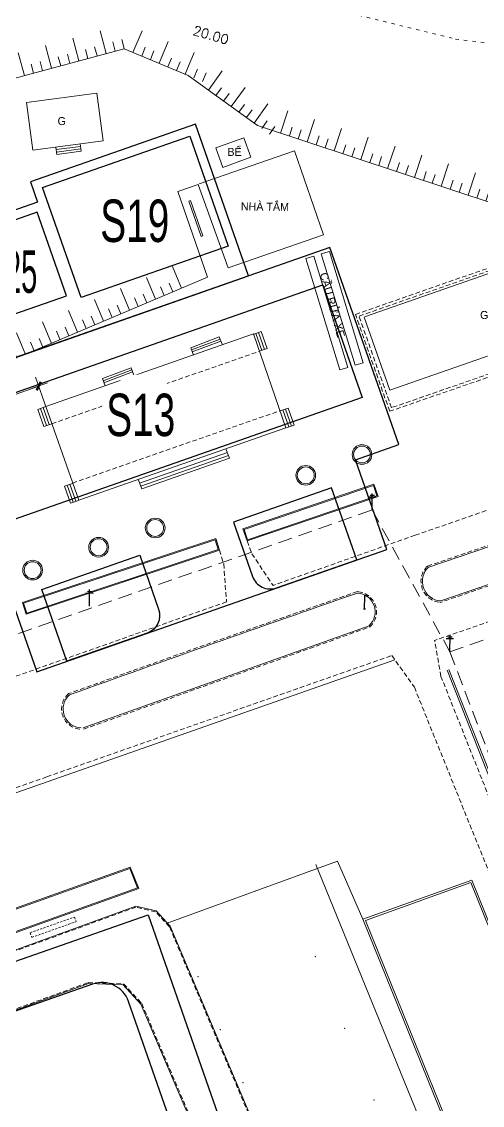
# Model space of a CAD drawing. Header units: inches. Extents: x 496359 to 501064, y 2374078 to 2377203.
# Drawn here: x 500396.5 to 500445.4, y 2376447.1 to 2376562.2 of the extents above; entities that cross this region are included whole.
import ezdxf
from ezdxf.enums import TextEntityAlignment as Align

# ---------------------------------------------------------------- set-up
doc = ezdxf.new("R2010")
doc.units = ezdxf.units.IN
doc.header["$MEASUREMENT"] = 0
doc.linetypes.add('ACAD_ISO03W100', pattern=[30, 12, -18])
doc.linetypes.add('DASHED', pattern=[0.75, 0.5, -0.25])
for name, color, linetype in [('cd', 7, 'Continuous'), ('chu', 6, 'Continuous'), ('MANH', 147, 'Continuous'), ('NOI', 2, 'Continuous'), ('tl', 8, 'Continuous')]:
    doc.layers.add(name, color=color, linetype=linetype)
for name, color, linetype, lineweight in [('EG Text2', 7, 'Continuous', 18), ('ISO', 252, 'Continuous', 20), ('LC Dim', 8, 'Continuous', 18), ('LC Net dam 1', 30, 'Continuous', 30), ('LC Net manh', 239, 'Continuous', 5), ('manh1', 67, 'Continuous', 13)]:
    doc.layers.add(name, color=color, linetype=linetype, lineweight=lineweight)
doc.styles.add('dien giai', font='', dxfattribs={"width": 0.8})
doc.styles.add('EG Hai', font='')
doc.styles.get("Standard").update_dxf_attribs({"font": 'vnsimli.shx', "height": 2})
doc.styles.add('style1', font='')
doc.styles.get('dien giai').set_extended_font_data('.VnArial NarrowH')
doc.styles.get('EG Hai').set_extended_font_data('.VnArial NarrowH')
doc.styles.get('style1').set_extended_font_data('.VnAvantH')
doc.dimstyles.new('DIM300', dxfattribs={"dimscale": 0.5, "dimtxt": 2, "dimasz": 0.006999999999999999, "dimexe": 1, "dimexo": 0, "dimgap": 0.4, "dimtad": 1, "dimtoh": 1, "dimdec": 1, "dimzin": 1, "dimdsep": 46, "dimtxsty": 'dien giai', "dimblk": 'rowdim', "dimcen": 2.5, "dimclrd": 256, "dimclre": 256, "dimclrt": 2, "dimazin": 0, "dimtfac": 1, "dimtdec": 1, "dimtix": 1, "dimtmove": 2, "dimatfit": 0, "dimldrblk": 'dot leader', "dimfxl": 2, "dimtolj": 1, "dimtzin": 0, "dimlwd": -1, "dimlwe": -1, "dimarcsym": 1})

# ---------------------------------------------------------------- blocks, each defined once
blk = doc.blocks.new('chieusang')
at = {"layer": 'cd', "extrusion": (-0.0005186573852502598, 0.0007689855314360053, 0.999999569827792)}
for p, q in [((-0.0332772229648981, 2.380425113989986, -0.001847772743636344), (0.09694692435004981, 2.571145074982269, -0.001926891952487519)), ((-0.0332772229648981, 2.380425113989986, -0.001847772743636344), (-0.03263954915564682, 0.03259981881637941, -4.199755028322372e-05)), ((0.09694692435004981, 2.571145074982269, -0.001926891952487519), (0.3404489449858374, 2.614131450036439, -0.001833653691518666)), ((0.3404955751047964, 2.442447978222845, -0.001701607343849165), (0.3404489449858374, 2.614131450036439, -0.001833653691518666)), ((0.3404489449858374, 2.614131450036439, -0.001833653691518666), (0.5553371384485217, 2.542654872302592, -0.001667235817274015)), ((0.5410571493612224, 2.37096750359342, -0.001542617082999964), (0.3404955751047964, 2.442447978222845, -0.001701607343849165)), ((0.5840042564504984, 2.471127641705607, -0.001597363969318533), (0.5410571493612224, 2.37096750359342, -0.001542617082999964)), ((0.5553371384485217, 2.542654872302592, -0.001667235817274015), (0.5840042564504984, 2.471127641705607, -0.001597363969318533)), ((-0.1957841982675745, -5.325337224348914e-05, -0.0001015040129384026), (0.1957841982675745, 5.325337224348914e-05, 0.0001015040129384026))]:
    blk.add_line(p, q, dxfattribs=at)
blk = doc.blocks.new('cdien')
at = {"layer": 'cd', "extrusion": (-0.0005186573852502598, 0.0007689855314360053, 0.999999569827792)}
for p, q in [((-0.7965127634761302, 2.784041248790004, -0.002830840675530411), (0.764202508418748, 2.784465769470103, -0.00202169027567578)), ((-0.459985754583613, 3.144412337993913, -0.002933418654703424), (0.4886843127005704, 3.1446703799744, -0.002441582137115539)), ((0, 0), (-0.001049704209435731, 3.504816721539669, -0.002972533856058668))]:
    blk.add_line(p, q, dxfattribs=at)
blk = doc.blocks.new('t2')
at = {"layer": 'tl', "color": 250, "lineweight": 0}
for p, q in [((-2, 0), (-2, -1)), ((-1, 0), (-1, -1)), ((0, 0), (0, -2.5))]:
    blk.add_line(p, q, dxfattribs=at)
blk = doc.blocks.new('t1')
at = {"layer": 'tl', "color": 250, "lineweight": 0}
for p, q in [((0, 0), (0, 2.5)), ((-2, 0), (-2, 1)), ((-1, 0), (-1, 1))]:
    blk.add_line(p, q, dxfattribs=at)
blk = doc.blocks.new('Nền HT mới')
at = {"layer": 'chu', "color": 6, "lineweight": 0, "elevation": -28.37660884582989}
blk.add_lwpolyline([(530.7046210191957, 239.534417109975), (532.8552499095722, 239.5069101480221)], dxfattribs=at)
at = {"layer": 'MANH', "color": 2, "linetype": 'ACAD_ISO03W100', "lineweight": 0, "ltscale": 0.03, "elevation": -28.37660884582989}
blk.add_lwpolyline([(548.700180498422, 283.1337941036945), (563.3789889243826, 279.5389804564802), (574.9355437308013, 278.1663813357627), (599.2179634122922, 282.245414115434)], dxfattribs=at)
at = {"layer": 'MANH', "color": 1, "linetype": 'DASHED', "lineweight": 0, "ltscale": 3, "elevation": -28.37660884582989}
for points in [[(562.7696912618167, 214.4644507662779), (590.0457450069998, 223.7553731146654), (618.3562395082017, 233.4651000983467), (646.5054705447446, 242.9988751140809), (675.2973174420231, 252.8894608020237), (741.8303300901362, 275.5314119760333), (811.0834291559922, 298.9446386391683), (834.61870685942, 307.1823161891116)], [(92.05397378362704, 52.59126531560105), (119.8372661278163, 64.47791280405727), (146.6922890609758, 76.34943083109465), (173.1521699801133, 88.05598889658359), (201.0561313010448, 100.3851293208463), (229.3532385627086, 112.3322104969448), (266.9531454417784, 126.3934896941682), (296.5501003887666, 137.3038621385967), (334.3875264279241, 150.9350684950514), (394.9938395019899, 172.5437326034917), (493.5742207051417, 208.2238915417729), (554.5115545343187, 229.5192965571223), (562.7696912618167, 214.4644507662779), (570.4642220179712, 194.2833937713331), (580.6338466708012, 169.793330022545), (591.5462436643475, 141.9184900256259), (602.4513404187792, 113.3946903175129), (610.1872231207135, 94.17918343370911)]]:
    blk.add_lwpolyline(points, dxfattribs=at)
at = {"layer": 'MANH', "color": 2, "lineweight": 0, "elevation": -28.37660884582989}
for points in [[(658.3621676845987, 281.4373394301547), (632.8031597227719, 282.7833697595088), (625.2087111340998, 280.5293119437447), (608.2822346624498, 277.0034988098232), (578.4946041070552, 264.7904584067328), (572.1379785004001, 262.9056000839373), (567.8041462789452, 261.9299463149546), (542.3398679800493, 270.3593021453744), (534.9472502374019, 275.6752821970185), (528.158016942737, 278.5153429838283), (514.560572117397, 274.8401909944987), (513.9060471226157, 262.2145292278765), (513.2171941929892, 257.5389566812119), (510.3226135685736, 252.8205900135836), (504.1059963951748, 250.7009218986532), (493.1124908806569, 257.8471039211763), (486.9886872549587, 259.9345928802541), (483.6906769886891, 268.7904958994513), (483.6906769886891, 268.7904958994513), (483.6906769886891, 268.7904958994513)], [(517.7820316100888, 272.785209232421), (525.2654503758577, 273.786584574209)], [(525.9426368004106, 268.7258751824884), (525.2432461168546, 273.7822333261756)], [(518.4592180346417, 267.7244998407004), (517.7820316100888, 272.785209232421)], [(518.4592180346417, 267.7244998407004), (525.9426368004106, 268.7258751824884)], [(523.5857858603749, 267.612105570679), (523.4808301232451, 268.3964545558592)], [(537.8879600809933, 267.9710429342849), (540.885014385979, 269.0508014694242)], [(541.6305463560902, 266.9814501017718), (540.885014385979, 269.0508014694242)], [(521.0195983657659, 267.2687174803032), (520.9146426285779, 268.0530664654834)], [(520.9490389977627, 267.7960175610533), (523.51522649243, 268.1394056514291)], [(520.9843186817643, 267.5323675209111), (523.5505061764316, 267.8757556112869)], [(521.0195983657659, 267.2687174803032), (523.5857858603749, 267.612105570679)], [(536.1340611844835, 264.1460857144011), (546.2498412720206, 267.6610009651085)], [(538.6334920511044, 265.9016915670982), (537.8879600809933, 267.9710429342849)], [(549.343080038384, 258.7587882833941), (546.2498412720206, 267.6610009651085)], [(538.6334920511044, 265.9016915670982), (541.6305463560902, 266.9814501017718)], [(537.0213064812169, 254.2420038738674), (533.8554573736083, 263.3442368097058), (536.0363367139989, 264.1027688057547)], [(539.2272999508468, 255.2438730326867), (536.0363367139989, 264.1027688057547)], [(535.025328480061, 262.310190585853), (535.2139615746028, 262.3766552800698)], [(535.025328480061, 262.310190585853), (536.3406925314966, 258.5770628875507)], [(535.2139615747192, 262.3766552800698), (536.529325626213, 258.6435275813019)], [(536.3406925314966, 258.5770628875507), (536.5293256260966, 258.6435275813019)], [(539.2272999508468, 255.2438730326867), (549.343080038384, 258.7587882833941)], [(549.10746131215, 256.7173036378263), (549.9683774599152, 256.9796457555531)], [(552.7105364897916, 244.8932563499002), (549.10746131215, 256.7173036378263)], [(553.5714526375568, 245.155598467627), (549.9683774599152, 256.9796457555531)], [(553.6901447977916, 250.0283524449369), (574.4111334495874, 257.244938846623)], [(547.4664717975584, 256.2172541673681), (548.3273879452654, 256.4795962850949)], [(551.0695469752, 244.393206879442), (547.4664717975584, 256.2172541673681)], [(551.9304631229652, 244.6555489971688), (548.3273879452654, 256.4795962850949)], [(483.5971574040059, 255.1193250072574), (489.5082542456266, 245.6279508638581), (495.8943691633804, 247.7854543411559), (498.8534517508861, 240.4230080604939), (517.5340302319428, 245.9785537234893), (537.0213064812169, 254.2420038738674)], [(553.657529202178, 250.0088945463685), (556.4004750191862, 242.2461797343021)], [(556.4004750191862, 242.2461797343021), (577.1214636709819, 249.4627661359882)], [(519.8550698793888, 240.4934210036336), (541.906491712497, 248.208151377683)], [(535.2341898892819, 246.7463411311073), (538.274569553153, 247.8909627426801)], [(535.3152262354897, 246.5310898580974), (538.3556058993026, 247.6757114692045)], [(538.274569553153, 247.8909627426801), (538.5648166178771, 247.1199994268281)], [(545.3577446772879, 238.2242510946853), (541.9065366600453, 248.2080324533781)], [(542.7933422225224, 246.459701570162), (542.170282422453, 248.2689742356924)], [(543.0769940662476, 246.5573828452652), (542.4539342661783, 248.3666555107957)], [(543.3606459099146, 246.6550641203685), (542.7375861098453, 248.4643367863646)], [(535.2341898893983, 246.7463411306417), (535.5244369541806, 245.9753778147897)], [(535.3962625816393, 246.3158385846218), (538.4366422455105, 247.4604601961946)], [(525.851118290394, 243.4636563220447), (528.8914979542069, 244.6082779336175)], [(525.9321546365436, 243.2484050490348), (528.9725343004147, 244.3930266601419)], [(526.0131909827514, 243.0331537755592), (529.0535706465644, 244.177775387132)], [(528.8914979542069, 244.6082779336175), (529.1817450189892, 243.8373146177655)], [(551.0695469752, 244.393206879442), (551.9304631229652, 244.6555489971688)], [(552.7105364897916, 244.8932563499002), (553.5714526375568, 245.155598467627)], [(525.8511182904522, 243.463656321579), (526.1413653552345, 242.6926930061927)], [(560.433015647116, 223.406698583105), (620.2623917342908, 243.7741975467106)], [(519.6426617297739, 238.3894832981205), (519.0062953881034, 240.1941187106459)], [(519.9255865601635, 238.4892507288059), (519.2892202185512, 240.293886141797)], [(520.2085113906114, 238.589018159957), (519.5721450489991, 240.3936535724824)], [(523.3583011109777, 230.5588051611012), (519.8550698793888, 240.4934210036336)], [(545.0151540059642, 240.1353742223619), (545.6605728704644, 238.333956563325)], [(545.2975743674369, 240.2365608782893), (545.9429932322282, 238.4351432192525)], [(545.5799947289097, 240.3377475342168), (546.2254135936428, 238.5363298751799)], [(621.5454609766648, 240.2891808854802), (561.7060624936757, 219.8418035674295)], [(523.3583011109777, 230.5588051611012), (545.3577446772879, 238.2242510946853)], [(539.3533044779952, 235.0083429626575), (538.9784477418916, 236.0014605223587)], [(529.8085710760251, 232.3601090507036), (539.1272974924696, 235.6071090623191)], [(529.921574568788, 232.0607260008728), (539.2403009852324, 235.3077260124883)], [(530.0345780615507, 231.761342951042), (539.3533044779952, 235.0083429626575)], [(530.0345780615507, 231.761342951042), (529.6597213253308, 232.7544605107432)], [(521.8302651875465, 232.06110363681), (522.4442333087836, 230.248725574409)], [(522.1144038851535, 232.1573595483242), (522.7283720063324, 230.3449814859232)], [(522.3985425827022, 232.2536154593727), (523.0125107038812, 230.441237397903)], [(555.1473738630348, 230.9610269315926), (541.2196747997705, 226.2257630731365), (540.7817820943355, 227.5137246329723), (554.7094811575998, 232.2489884909628), (555.1473738630348, 230.9610269315926)], [(509.9408270645117, 197.1416702269962), (556.9371716977375, 213.5866366377486)], [(571.7140663758082, 189.1143679543784), (562.4884664192259, 212.4938862309245)], [(571.9001059989723, 189.1877795238433), (562.6745060424482, 212.5672978008552)]]:
    blk.add_lwpolyline(points, dxfattribs=at)
at = {"layer": 'MANH', "color": 3, "linetype": 'DASHED', "lineweight": 0, "elevation": -28.37660884582989}
for points in [[(736.6021405836264, 274.7996259312531), (735.8022015806682, 274.5434258053465), (669.44044448558, 252.3113179378597), (653.6370968152232, 246.9899940979121), (626.4636310886171, 237.9007762320725), (602.5205563427926, 229.994341149406), (561.1568260783142, 215.6581755671104)], [(559.0805809868662, 226.8336429544179), (598.4113604848435, 240.4047456755688), (619.8478070222236, 247.5946234245239)], [(560.3846759672788, 223.5486960317394), (620.2140520544535, 243.916194995345)], [(621.593963169672, 240.1472388649745), (561.7545646866829, 219.6998615464581)], [(559.0805809868662, 226.8336429544179), (543.9866438825311, 221.503742477802)], [(541.2196747997705, 226.2257630731365), (541.7320661575695, 224.8713552038571), (543.9866438822983, 221.503742477802)], [(538.2835945567394, 225.2474889815239), (538.7438960141781, 223.7824823031588), (539.0454607352776, 219.7589349946393)], [(539.0454607351612, 219.7589349941736), (515.0109563954802, 211.2719832299663), (465.0764936002133, 193.400772032739)], [(601.4336694663552, 112.4886313611096), (561.8279765914822, 211.8342793881347), (561.1568260783142, 215.6581755671104)], [(432.7049117806646, 170.2752545694275), (464.3169994129612, 181.4958805557726), (519.9512027234932, 201.1729757431349), (556.5990183044969, 214.0603353697261)], [(556.5990183044969, 214.0603353697261), (558.9996170095446, 210.6974811599976), (599.010972740657, 111.5895420577763), (598.3507655717594, 108.3717223777821), (595.7765321272354, 105.7114270608326), (542.6715521864289, 88.30317081645262), (521.6254503998834, 81.47077375551817), (502.9461441724607, 75.3891687979376), (481.9413180294841, 68.65625199251008), (452.9544392543075, 59.07718607405332)], [(559.2250038255052, 123.2623253804086), (532.9755383992497, 185.2431027618622), (531.5087261870549, 186.8309919060594), (529.3979358030529, 187.3300279313153), (497.9813636716617, 175.9138854774101), (466.6816005589253, 164.5602542487359), (427.1909648351184, 150.063120217008), (425.5763304524635, 150.4147987779616), (422.5488799746427, 153.6047781831039), (417.5233315248088, 158.6764654544568), (414.5263578966305, 163.8611183962239)], [(480.4089897193526, 92.0977663197009), (456.0526654571922, 83.3925510188019), (453.2131298619252, 84.22893466469031), (444.7626563063868, 106.6868457360579), (437.2875344106042, 126.7420863890475), (431.9192569778579, 141.1419197702235), (432.2544116270774, 144.4359028245708), (434.9589764160382, 146.8085077856122), (468.9629736310499, 159.1796373784928), (499.8310965327591, 170.4077786551243), (524.3440555539028, 179.3180074979937), (528.0897259754174, 179.1900931009477), (530.0369631037511, 177.0850174328698), (553.8664652214547, 121.2996960137425), (553.8403938426682, 119.4958819206258), (552.7678983766282, 118.447512484101), (527.5797250218502, 109.1338860666765), (504.3044307836726, 100.7368705178997), (480.4089897193526, 92.0977663197009)]]:
    blk.add_lwpolyline(points, dxfattribs=at)
at = {"layer": 'MANH', "color": 5, "linetype": 'DASHED', "lineweight": 0, "elevation": -28.37660884582989}
blk.add_lwpolyline([(552.7413687623966, 250.2919355788654), (575.1530624434281, 258.097350975444), (578.8067871386347, 247.7570727844177), (556.3796859914482, 239.9952615182301), (552.7413687623966, 250.2919355788654)], dxfattribs=at)
blk.add_lwpolyline([(553.1246308491145, 250.1077422433918), (574.9696995033928, 257.7158167436173), (578.4233292120089, 247.9418203601999), (556.5632426317361, 240.3762475656731)], close=True, dxfattribs=at)
at = {"layer": 'MANH', "lineweight": 0, "elevation": -28.37660884582989}
for points in [[(541.886630578786, 248.1712929605892), (542.7375861100782, 248.4643367858989)], [(542.5251951749133, 246.3673596865883), (543.3606459099146, 246.6550641203685)], [(519.8550698793888, 240.4934210036336), (519.0062953882198, 240.1941187101802)], [(544.7481711258924, 240.0397185668735), (545.5799947288515, 240.3377475342168)], [(520.4759711644774, 238.6833321675113), (519.6426617298321, 238.3894832981205)], [(545.3781525089917, 238.2327699073976), (546.2254135934681, 238.5363298756456)], [(522.6671498721162, 232.3446098919412), (521.8302651876047, 232.06110363681)], [(523.2966494014881, 230.5374933094172), (522.4442333085508, 230.2487255748747)], [(422.6699055621912, 153.6480234073861), (528.8061506801214, 191.5729433637498), (529.7153111711423, 189.3121310760653)], [(422.7795767852849, 153.5810191910168), (528.749248302197, 191.4464185712313), (529.5837691812239, 189.3712128442166)], [(548.5353797571197, 191.8556464421017), (584.5080851352004, 103.6373712783134), (517.3374984489683, 82.2056731138764)], [(553.5383757759746, 186.0371865224479), (550.836154169524, 192.2142508243596), (532.7440407384465, 185.6410829713022)], [(529.5837691809911, 189.3712128442166), (426.0787621334939, 152.2727576102516), (424.3945108682428, 152.5943666379353), (422.7795767851685, 153.5810191910168)], [(529.7153111711423, 189.3121310760653), (426.0868122323345, 152.1694136508195), (424.3578930226549, 152.4995520556731), (422.876996768061, 153.4043134855492)], [(559.317086241329, 123.3013231842233), (533.060822651435, 185.2981525291143), (531.5614572878158, 186.921281900668), (529.3918657293007, 187.4342197821861), (497.9472106776129, 176.0078725669919), (466.6473197672794, 164.6541949980347), (427.1838170273741, 150.16702156881), (425.6276807165168, 150.5059588439217), (422.8769967681774, 153.4043134855492)]]:
    blk.add_lwpolyline(points, dxfattribs=at)
at = {"layer": 'MANH', "linetype": 'DASHED', "lineweight": 0, "elevation": -28.37660884582989}
for points in [[(520.4759711644774, 238.6833321675113), (542.5932562724383, 246.3910785861699)], [(522.6738884703418, 232.376763387063), (544.7232925651524, 240.0596174760176)]]:
    blk.add_lwpolyline(points, dxfattribs=at)
at = {"layer": 'MANH', "color": 2, "lineweight": 0, "elevation": -28.37660884582989}
for points in [[(555.0205069339181, 231.0235151885463), (541.2821630570152, 226.3526300023696), (540.9086490234522, 227.4512363760186), (554.6469929003551, 232.1221215617297)], [(537.8933967815292, 226.485580535551), (517.3415999005128, 219.6738634276589), (517.7559108153264, 218.4444641977934), (538.2835945567394, 225.2474889815239)], [(537.8285262662148, 226.3587301778061), (517.4684591129235, 219.6105602457574), (517.818899088893, 218.5706874811476), (538.1585994026436, 225.3114131800285)]]:
    blk.add_lwpolyline(points, close=True, dxfattribs=at)
at = {"layer": 'MANH', "color": 3, "linetype": 'DASHED', "lineweight": 0, "elevation": -28.37660884582989}
blk.add_lwpolyline([(523.8535266448207, 206.2281471625356), (554.2666052396571, 217.0924129238738, 0.6666397922312968), (552.9464718019053, 220.8436030959165, 0.002890139625923159), (522.2623859744681, 210.0081402565738, 3.06608158210524)], format="xyb", dxfattribs=at)
at = {"layer": 'MANH', "lineweight": 0, "elevation": -28.37660884582989}
blk.add_lwpolyline([(523.8030660852137, 206.3694048416255), (554.1877120978361, 217.2235138173601, 0.6561954100968447), (552.9670736012677, 220.6919879130473, 0.00288745798657036), (522.3131494284653, 209.8669911450161, 0.00288745798657036)], format="xyb", dxfattribs=at)
for points in [[(553.5383757759746, 186.0371865224479), (565.1087086459784, 190.211553214529), (593.0036743946885, 121.2221580882942), (581.5516970641957, 116.8402607566131)], [(553.8017508473176, 185.9195891776508), (564.9954672271315, 189.9580794558315), (592.7418643534229, 121.3361219344115), (581.663460503104, 117.0971659118695)], [(480.3751616260315, 92.1918710143691), (456.0496783566823, 83.49767861975488), (453.2891771021577, 84.31078274402898), (444.8563046459503, 106.7219172743535), (437.38123717695, 126.7770119038796), (432.021104055927, 141.1549990358217), (432.3499176546511, 144.3866606717384), (435.0108091506454, 146.7209528251005), (468.997162678982, 159.0856633977419), (499.8652798985759, 170.3138026073029), (524.3600073668686, 179.2174044502353), (528.0446348121086, 179.0915746669671), (529.9518008646601, 177.029818143641), (553.7661690258583, 121.2799256070903), (553.741000302548, 119.5385640114), (552.713232993211, 118.5339165618097), (527.5454158528637, 109.2278170957616), (504.2704947682842, 100.8309361696629)]]:
    blk.add_lwpolyline(points, close=True, dxfattribs=at)
at = {"layer": 'MANH', "linetype": 'DASHED', "lineweight": 0, "ltscale": 0.5, "elevation": -28.37660884582989}
for points in [[(518.1645070974528, 184.615082927925), (522.8891965354023, 186.2807944025299)], [(518.3389803859218, 184.1202000411613), (523.0636698238714, 185.7859115153005)], [(522.8891965354023, 186.2807944025299), (523.0636698238714, 185.7859115153005)], [(518.1763248360412, 184.6173209240114), (518.3501934186252, 184.1241532484455)]]:
    blk.add_lwpolyline(points, dxfattribs=at)
at = {"layer": 'MANH', "color": 2, "lineweight": 0}
for centre, radius in [((553.436784834722, 235.4085235939747, -1.225608845829889), 1.046243757516997), ((553.436784834722, 235.4085235939747, -1.225608845829889), 0.8962437575169974), ((547.4599841385543, 233.1947807366414, -1.353608845829889), 1.046243757516997), ((547.4599841385543, 233.1947807366414, -1.353608845829889), 0.8962437575169974), ((531.4581481895339, 227.6019731894521, -1.40360884582989), 1.046243757516997), ((531.4581481895339, 227.6019731894521, -1.40360884582989), 0.8962437575169974), ((525.4495244292821, 225.5586512600457, -1.35460884582989), 1.046243757516997), ((525.4495244292821, 225.5586512600457, -1.35460884582989), 0.8962437575169974), ((518.4358667942042, 223.1281511922753, -1.43560884582989), 1.046243757516997), ((518.4358667942042, 223.1281511922753, -1.43560884582989), 0.8962437575169974)]:
    blk.add_circle(centre, radius, dxfattribs=at)
at = {"layer": 'MANH', "color": 3, "linetype": 'DASHED', "lineweight": 0}
for centre, radius, start, end in [((561.9543187818535, 221.939163318315, -0.8066088458298886), 2.248193524001591, 134.2811334571872, 264.9024943583777), ((523.676112787628, 208.3783489236994, -1.03160884582989), 2.157508584293382, 130.9392879540346, 267.4489928652515)]:
    blk.add_arc(centre, radius, start, end, dxfattribs=at)
at = {"layer": 'MANH', "color": 2, "lineweight": 0}
blk.add_arc((561.9543187818535, 221.939163318315, -0.8066088458298886), 2.098193524001591, 134.2811334571872, 264.9024943583777, dxfattribs=at)
at = {"layer": 'MANH', "lineweight": 0}
blk.add_arc((523.676112787628, 208.3783489236994, -1.03160884582989), 2.007508584293382, 130.9392879540346, 267.4489928652515, dxfattribs=at)
for p in [(548.4622660243813, 182.0804184059998, -2.26160884582989), (536.0145975697133, 179.9274449906698, -2.689606768072341), (538.397597088192, 174.2991510051688, -2.689606768072341), (551.5960795821202, 174.4683534134565, -2.26160884582989), (540.7805966066708, 168.6708570205992, -2.689606768072341), (554.7298931399755, 166.8562884204475, -2.26160884582989)]:
    blk.add_point(p, dxfattribs=at)
at = {"layer": 'cd', "lineweight": 0, "rotation": 359.2672157837458}
for name, p, xscale, yscale, zscale in [('cdien', (554.5115545343187, 229.5192965571223, -0.9906088458298896), 0.5, 0.5, 0.5), ('cdien', (524.4714226990518, 219.3016486227898, -2.015608845829888), 0.5, 0.5, 0.5), ('chieusang', (553.6873504834994, 219.0309796435213, -0.5006088458298876), 0.5500000000465661, 0.5500000000465661, 0.5500000000465661), ('cdien', (562.7696912618167, 214.4644507662779, -1.37760884582989), 0.5, 0.5, 0.5)]:
    blk.add_blockref(name, p, dxfattribs=dict(at, xscale=xscale, yscale=yscale, zscale=zscale))
at = {"layer": 'NOI', "color": 2, "lineweight": 0}
for p, rotation in [((526.2485448797279, 277.9992460156245, -28.37660884582989), 195.1246627077666), ((523.3524636544216, 277.2164858118085, -28.37660884582989), 195.1246627077666), ((529.1008581011602, 278.1209352374462, -28.37660884582989), 157.2995476576989), ((517.5603012036345, 275.6509654051079, -28.37660884582989), 195.1246627077666), ((520.456382428999, 276.4337256084582, -28.37660884582989), 195.1246627077666), ((531.8684632293925, 276.9631952605596, -28.37660884582989), 157.2995476576989), ((534.6360683576249, 275.8054552836729, -28.37660884582989), 157.2995476576989), ((537.1090425334451, 274.1207523778467, -28.37660884582989), 144.2803505406438), ((539.5446925984043, 272.3692933404272, -28.37660884582989), 144.2803505406438), ((541.9803426633634, 270.6178343025422, -28.37660884582989), 144.2803505406438), ((544.767488264949, 269.5556950312493, -28.37660884582989), 161.6840780611025), ((547.6155028215771, 268.6129261911301, -28.37660884582989), 161.6840780611025), ((550.4635173781471, 267.6701573510109, -28.37660884582989), 161.6840780611025), ((553.3115319347171, 266.7273885118229, -28.37660884582989), 161.6840780611025), ((556.1595464914617, 265.7846196717037, -28.37660884582989), 161.6840780611025), ((559.0075610480317, 264.8418508320501, -28.37660884582989), 161.6840780611025), ((561.8555756046017, 263.8990819923965, -28.37660884582989), 161.6840780611025), ((564.703590161288, 262.9563131522773, -28.37660884582989), 161.6840780611025)]:
    blk.add_blockref('t2', p, dxfattribs=dict(at, rotation=rotation))
at = {"layer": 'NOI', "lineweight": 0, "rotation": 22.97905037778584}
for p in [(534.2593635048297, 253.0708202868154, -28.37660884582989), (531.4974205283843, 251.8996366992978, -28.37660884582989), (528.7354775519971, 250.7284531122459, -28.37660884582989), (525.9735345756098, 249.5572695247283, -28.37660884582989), (523.2115915991644, 248.3860859376764, -28.37660884582989), (520.4496486227772, 247.2149023501588, -28.37660884582989), (517.68770564639, 246.0437187631069, -28.37660884582989)]:
    blk.add_blockref('t1', p, dxfattribs=at)
at = {"layer": 'chu', "color": 6, "lineweight": 0, "style": 'style1'}
for s, rotation, p in [('g', 359.2672157837458, (521.0827095404429, 270.4054332253909, -28.37660884582989)), ('bÓ', 359.2672157837458, (539.1323687149606, 267.1336413761055, -28.37660884582989)), ('nhµ t¾m', 359.2672157837458, (540.560712577605, 261.3427574093839, -1.559608845829889)), ('cÇu röa xe', 285.4853941426877, (548.9312341169616, 254.5958088379739, 25.05239115417011)), ('g', 359.2672157837458, (565.9807983716064, 249.8072603386281, -28.37660884582989)), ('G1', 359.2672157837458, (530.7939286609226, 239.84783241287, -28.37660884582989)), ('S21', 359.2672157837458, (530.7769735116208, 238.5221958774528, -28.37660884582989))]:
    blk.add_text(s, height=0.85, rotation=rotation, dxfattribs=at).set_placement(p)
at = {"layer": 'manh1', "lineweight": 0}
blk.add_text('20.00', height=1, rotation=343.948858579933, dxfattribs=at).set_placement((537.3812574315862, 279.9621963048739, -28.37660884582989), align=Align.MIDDLE)
blk = doc.blocks.new('rowdim')
blk.add_line((-200, 7.105427357601002e-15), (200, 7.105427357601002e-15))
at = {"const_width": 50}
blk.add_lwpolyline([(-70.71067811865474, -70.71067811865474), (70.71067811865476, 70.71067811865476)], dxfattribs=at)
blk = doc.blocks.new('*D492')
at = {"layer": 'Defpoints', "color": 0, "transparency": 16777216}
for p in [(500398.279814386, 2376523.453150609), (500399.1165915793, 2376521.080181367), (500389.5952306667, 2376517.722675707)]:
    blk.add_point(p, dxfattribs=at)
at = {"layer": 'LC Dim', "transparency": 16777216}
for p, q in [((500399.1165915793, 2376521.080181367), (500397.9472562822, 2376524.396233377)), ((500388.7631688872, 2376520.09730774), (500398.2750989723, 2376523.451487818)), ((500389.5952306667, 2376517.722675707), (500388.4258953696, 2376521.038727717))]:
    blk.add_line(p, q, dxfattribs=at)
for p, xscale, yscale, zscale, rotation in [((500398.279814386, 2376523.453150609), 0.005000000000000001, 0.005000000000000001, 0.005000000000000001, 19.42411573351909), ((500388.7584534734, 2376520.095644949), 0.005, 0.005, 0.005, 199.4241157335191)]:
    blk.add_blockref('rowdim', p, dxfattribs=dict(at, xscale=xscale, yscale=yscale, zscale=zscale, rotation=rotation))
at = {"layer": 'LC Dim', "color": 2, "transparency": 16777216, "insert": (500393.0465203188, 2376523.114656059), "char_height": 2, "attachment_point": 5, "rotation": 19.424115733519088, "style": 'dien giai'}
blk.add_mtext('\\A1;10.1', dxfattribs=at)
blk = doc.blocks.new('dot leader')
at = {"const_width": 50}
blk.add_lwpolyline([(-25, 0, 1), (25, 0, 1)], format="xyb", close=True, dxfattribs=at)

msp = doc.modelspace()

# ---------------------------------------------------------------- linework, layer by layer
at = {"layer": 'LC Net dam 1'}
for points in [[(500432.0681558062, 2376504.985311669), (500429.3970651121, 2376512.624082167), (500418.9946938589, 2376508.98662807), (500421.0056295443, 2376503.23576524, 0.4142135623721049), (500423.5536922214, 2376502.00801258), (500432.0681558062, 2376504.985311669)], [(500401.2763817339, 2376494.218183478), (500398.6052910399, 2376501.856953976), (500409.0076490674, 2376505.494403449), (500411.0185847528, 2376499.743540619, -0.4142135623739152), (500409.790832093, 2376497.195477942), (500401.2763817339, 2376494.218183478)]]:
    msp.add_lwpolyline(points, format="xyb", dxfattribs=at)
msp.add_lwpolyline([(500345.146779955, 2376343.507464489), (500334.7762499768, 2376339.839542718, 0.4131683197571215), (500336.6077755529, 2376343.658083565), (500301.3587197592, 2376444.463139749, 0.4142135623732082), (500297.5366257436, 2376446.304768739), (500307.92011792, 2376449.935621287, 0.414213562373095), (500306.0784889304, 2376446.113527271), (500309.8053029391, 2376435.455605035, 0.4142135623730949), (500313.6273969547, 2376433.613976046), (500409.9106880451, 2376467.281881487), (500440.3060050457, 2376380.357520848, 0.4152595780975136), (500444.1382024747, 2376378.519445027), (500433.7676724964, 2376374.851523256, 0.4131683197569546), (500435.5991980726, 2376378.670064103), (500407.8315389086, 2376458.079863291, 0.414213562373095), (500404.0094448929, 2376459.921492281), (500315.2777844764, 2376428.894206874, 0.4142135623730951), (500313.4361554867, 2376425.072112859), (500341.3145825259, 2376345.34554031, 0.4152595780975136)], format="xyb", close=True, dxfattribs=at)

# ---------------------------------------------------------------- block references
at = {"layer": 'LC Net manh'}
msp.add_blockref('Nền HT mới', (499879.1959136853, 2376280.772814431, 2.924608845829887), dxfattribs=at)

# ---------------------------------------------------------------- dimensions: what is measured, and where the dimension line sits
at = {"layer": 'LC Dim'}
dim = msp.add_aligned_dim(p1=(500389.5952306666, 2376517.722675707, -25.452), p2=(500399.1165915792, 2376521.080181367, -25.452), distance=2.5161834380097576, dimstyle='DIM300', override={"dimscale": 1, "dimasz": 0.005, "dimpost": ''}, dxfattribs=at)
dim.commit()
dim.dimension.update_dxf_attribs({"geometry": '*D492', "text_midpoint": (500393.0465203188, 2376523.114656059, -25.452)})

# ---------------------------------------------------------------- next in the draw order: wipeouts: each hides what was drawn before it
at = {"ltscale": 500}
for points, z in [([(500405.57148517744, 2376538.0682132826), (500405.1055534772, 2376538.6186150215), (500404.85372935404, 2376539.0189739657), (500404.62040897773, 2376539.5131366355), (500404.45083649486, 2376540.0402726685), (500404.35768165137, 2376540.53375565), (500404.3245255692, 2376540.973770517), (500404.3451223748, 2376541.5004049074), (500404.40599736373, 2376541.9044625345), (500404.5639608598, 2376542.479348762), (500404.6890889961, 2376542.793989946), (500404.9124794344, 2376543.227291986), (500405.177955614, 2376543.6238812646), (500405.5579522743, 2376544.061815011), (500405.96322078, 2376544.419998793), (500406.43429277564, 2376544.737381114), (500406.88994066534, 2376544.9663337516), (500407.3250706419, 2376545.1255336367), (500407.71934521757, 2376545.2253888394), (500408.2256671164, 2376545.296578988), (500408.6584791371, 2376545.3087980044), (500409.0713916824, 2376545.279125066), (500409.61098308995, 2376545.177915345), (500410.0226853673, 2376545.0500603947), (500410.40550526156, 2376544.8877250194), (500410.9935996452, 2376544.542616332), (500411.2537643635, 2376544.344933782), (500411.5515532387, 2376544.0753471465), (500411.8052810635, 2376543.7993664076), (500412.06973685324, 2376543.44962081), (500412.31588821934, 2376543.0381041365), (500412.4753748996, 2376542.6976491157), (500412.60346408014, 2376542.346298689), (500412.719077205, 2376541.894231891), (500412.7787095447, 2376541.4925183393), (500412.7966330704, 2376540.9120146977), (500412.7395475631, 2376540.360588866), (500412.64203994104, 2376539.9267630265), (500412.5268643893, 2376539.575868711), (500412.3288525727, 2376539.1304114284), (500412.1091198386, 2376538.7531075138), (500411.903240673, 2376538.4651327673), (500411.56508537446, 2376538.0817461824), (500411.3024679369, 2376537.8393023238), (500410.89408145304, 2376537.533296542), (500410.61475035996, 2376537.364226405), (500410.36404742126, 2376537.236078773), (500410.06052839867, 2376537.107605005), (500409.71223292616, 2376536.99286225), (500409.37890625774, 2376536.913223683), (500409.0314648101, 2376536.8597895484), (500408.68044875236, 2376536.835322938), (500408.3921339513, 2376536.8370401575), (500407.95923857705, 2376536.87666721), (500407.5950564018, 2376536.945321072), (500407.189646229, 2376537.0618325416), (500406.7953343804, 2376537.219208685), (500406.31905995053, 2376537.4755192017), (500406.0989623816, 2376537.622500442), (500405.7931906318, 2376537.862718921)], -292.376608846288), ([(500392.460957987, 2376532.6643111967), (500391.99502628675, 2376533.2147129355), (500391.7432021636, 2376533.6150718797), (500391.5098817873, 2376534.1092345496), (500391.3403093044, 2376534.6363705825), (500391.2471544609, 2376535.129853564), (500391.2139983788, 2376535.569868431), (500391.2345951844, 2376536.0965028214), (500391.2954701733, 2376536.5005604485), (500391.45343366935, 2376537.075446676), (500391.57856180565, 2376537.39008786), (500391.80195224396, 2376537.8233899), (500392.06742842356, 2376538.2199791786), (500392.44742508384, 2376538.657912925), (500392.8526935896, 2376539.016096707), (500393.3237655852, 2376539.333479028), (500393.7794134749, 2376539.5624316656), (500394.21454345144, 2376539.7216315507), (500394.60881802713, 2376539.8214867534), (500395.11513992597, 2376539.892676902), (500395.5479519467, 2376539.9048959184), (500395.96086449194, 2376539.87522298), (500396.5004558995, 2376539.774013259), (500396.9121581769, 2376539.6461583087), (500397.2949780711, 2376539.4838229334), (500397.8830724548, 2376539.138714246), (500398.14323717303, 2376538.941031696), (500398.44102604827, 2376538.6714450605), (500398.69475387305, 2376538.3954643216), (500398.9592096628, 2376538.045718724), (500399.2053610289, 2376537.6342020505), (500399.36484770913, 2376537.2937470297), (500399.4929368897, 2376536.942396603), (500399.60855001456, 2376536.490329805), (500399.66818235425, 2376536.0886162533), (500399.68610587995, 2376535.5081126117), (500399.62902037264, 2376534.95668678), (500399.5315127506, 2376534.5228609405), (500399.41633719887, 2376534.171966625), (500399.2183253823, 2376533.7265093424), (500398.9985926482, 2376533.349205428), (500398.7927134826, 2376533.0612306814), (500398.454558184, 2376532.6778440964), (500398.19194074644, 2376532.435400238), (500397.7835542626, 2376532.129394456), (500397.5042231695, 2376531.960324319), (500397.2535202308, 2376531.832176687), (500396.9500012082, 2376531.703702919), (500396.6017057357, 2376531.588960164), (500396.2683790673, 2376531.509321597), (500395.92093761964, 2376531.4558874625), (500395.5699215619, 2376531.431420852), (500395.28160676087, 2376531.4331380716), (500394.8487113866, 2376531.472765124), (500394.48452921136, 2376531.541418986), (500394.07911903854, 2376531.6579304556), (500393.68480719, 2376531.8153065993), (500393.2085327601, 2376532.0716171158), (500392.98843519116, 2376532.218598356), (500392.68266344134, 2376532.458816835)], -292.3766088468003), ([(500406.2045260251, 2376517.4531174037), (500405.73859432485, 2376518.0035191425), (500405.4867702017, 2376518.4038780867), (500405.2534498254, 2376518.8980407566), (500405.0838773425, 2376519.4251767895), (500404.99072249903, 2376519.918659771), (500404.9575664169, 2376520.358674638), (500404.9781632225, 2376520.8853090284), (500405.0390382114, 2376521.2893666555), (500405.19700170745, 2376521.864252883), (500405.32212984376, 2376522.178894067), (500405.54552028206, 2376522.612196107), (500405.81099646166, 2376523.0087853856), (500406.19099312194, 2376523.446719132), (500406.5962616277, 2376523.804902914), (500407.0673336233, 2376524.122285235), (500407.522981513, 2376524.3512378726), (500407.95811148954, 2376524.5104377577), (500408.35238606523, 2376524.6102929604), (500408.8587079641, 2376524.681483109), (500409.2915199848, 2376524.6937021255), (500409.70443253004, 2376524.664029187), (500410.2440239376, 2376524.562819466), (500410.655726215, 2376524.4349645157), (500411.0385461092, 2376524.2726291404), (500411.6266404929, 2376523.927520453), (500411.88680521114, 2376523.729837903), (500412.1845940864, 2376523.4602512675), (500412.43832191115, 2376523.1842705286), (500412.7027777009, 2376522.834524931), (500412.948929067, 2376522.4230082575), (500413.10841574724, 2376522.0825532367), (500413.2365049278, 2376521.73120281), (500413.35211805266, 2376521.279136012), (500413.41175039235, 2376520.8774224604), (500413.42967391806, 2376520.2969188187), (500413.37258841074, 2376519.745492987), (500413.2750807887, 2376519.3116671476), (500413.159905237, 2376518.960772832), (500412.9618934204, 2376518.5153155494), (500412.7421606863, 2376518.138011635), (500412.5362815207, 2376517.8500368884), (500412.1981262221, 2376517.4666503035), (500411.93550878455, 2376517.224206445), (500411.5271223007, 2376516.918200663), (500411.2477912076, 2376516.749130526), (500410.9970882689, 2376516.620982894), (500410.69356924633, 2376516.492509126), (500410.3452737738, 2376516.3777663712), (500410.0119471054, 2376516.298127804), (500409.66450565774, 2376516.2446936695), (500409.3134896, 2376516.220227059), (500409.02517479897, 2376516.2219442786), (500408.5922794247, 2376516.261571331), (500408.22809724946, 2376516.330225193), (500407.82268707664, 2376516.4467366626), (500407.4283752281, 2376516.6041128063), (500406.9521007982, 2376516.8604233228), (500406.73200322926, 2376517.007404563), (500406.42623147945, 2376517.247623042)], -266.7246088461096)]:
    msp.add_wipeout(points, dxfattribs=at).translate(0, 0, z).dxf.layer = 'ISO'

# ---------------------------------------------------------------- next in the draw order: linework, layer by layer
at = {"layer": 'LC Net dam 1'}
for points in [[(500420.5889359509, 2376535.162415857), (500414.9521688887, 2376551.282240917), (500397.4135337953, 2376545.149345538), (500398.1661289508, 2376542.9971008), (500387.9714804445, 2376539.432244563), (500392.8556249095, 2376525.464742718)], [(500389.2455138051, 2376538.81837243), (500392.3482715759, 2376529.94521661), (500401.2214273965, 2376533.047974381), (500398.1186696256, 2376541.921130201)], [(500384.7392152778, 2376499.127075046), (500394.7545720715, 2376502.629199679), (500398.0858177742, 2376493.102521513), (500435.2587197657, 2376506.100973634), (500431.9274740629, 2376515.6276518), (500436.5339555484, 2376517.238425397), (500429.2120074153, 2376538.177692458), (500382.8261292275, 2376521.95768852), (500388.9928060955, 2376504.322259878), (500383.5839440126, 2376502.430913466)], [(500432.6655790003, 2376522.242004414), (500390.0555161501, 2376507.342310491), (500385.8693081611, 2376519.314005109), (500428.479371012, 2376534.21369903)]]:
    msp.add_lwpolyline(points, close=True, dxfattribs=at)
at = {"layer": 'LC Net dam 1', "elevation": 2.267038035655391e-10}
msp.add_lwpolyline([(500398.6875671558, 2376544.535473405), (500414.3382967556, 2376550.008207556), (500418.4246918502, 2376538.322080859), (500402.7739622504, 2376532.849346709)], close=True, dxfattribs=at)

# ---------------------------------------------------------------- next in the draw order: texts
at = {"layer": 'EG Text2', "style": 'EG Hai'}
for s, width, p in [('s19', 0.8, (500408.4855727149, 2376541.005884919, -292.376608846288)), ('s25', 0.6, (500395.3750455246, 2376535.601982833, -292.3766088468003)), ('S13', 0.8, (500409.1186135627, 2376520.390789039, -266.7246088461096))]:
    msp.add_text(s, height=4.5, rotation=1.858597415139171e-09, dxfattribs=dict(at, width=width)).set_placement(p, align=Align.MIDDLE_CENTER)

doc.saveas('drawing.dxf')
